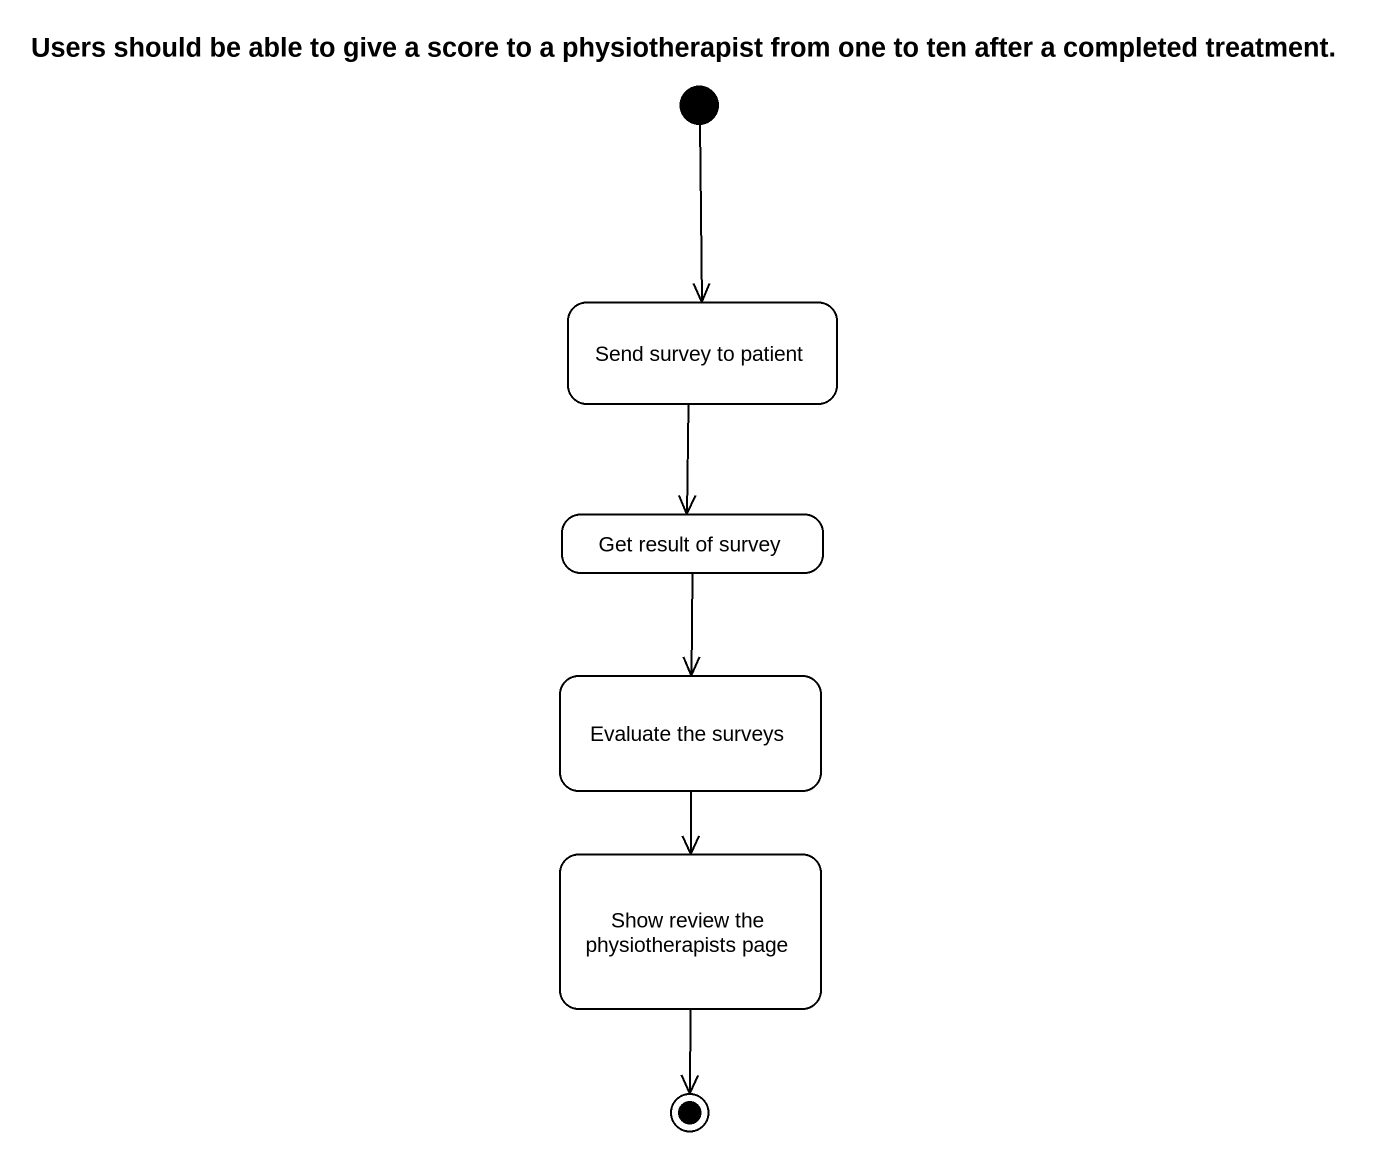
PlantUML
@startuml
title Users should be able to give a score to a physiotherapist from one to ten after a completed treatment.
hide empty description
state "Send survey to patient" as Send_survey_to_patient
state "Get result of survey" as Get_result_of_survey
state "Evaluate the surveys" as Evaluate_the_surveys
state "Show review the physiotherapists page" as Show_review_the
[*] --> Send_survey_to_patient
Send_survey_to_patient --> Get_result_of_survey
Get_result_of_survey --> Evaluate_the_surveys
Evaluate_the_surveys --> Show_review_the
Show_review_the --> [*]
@enduml
